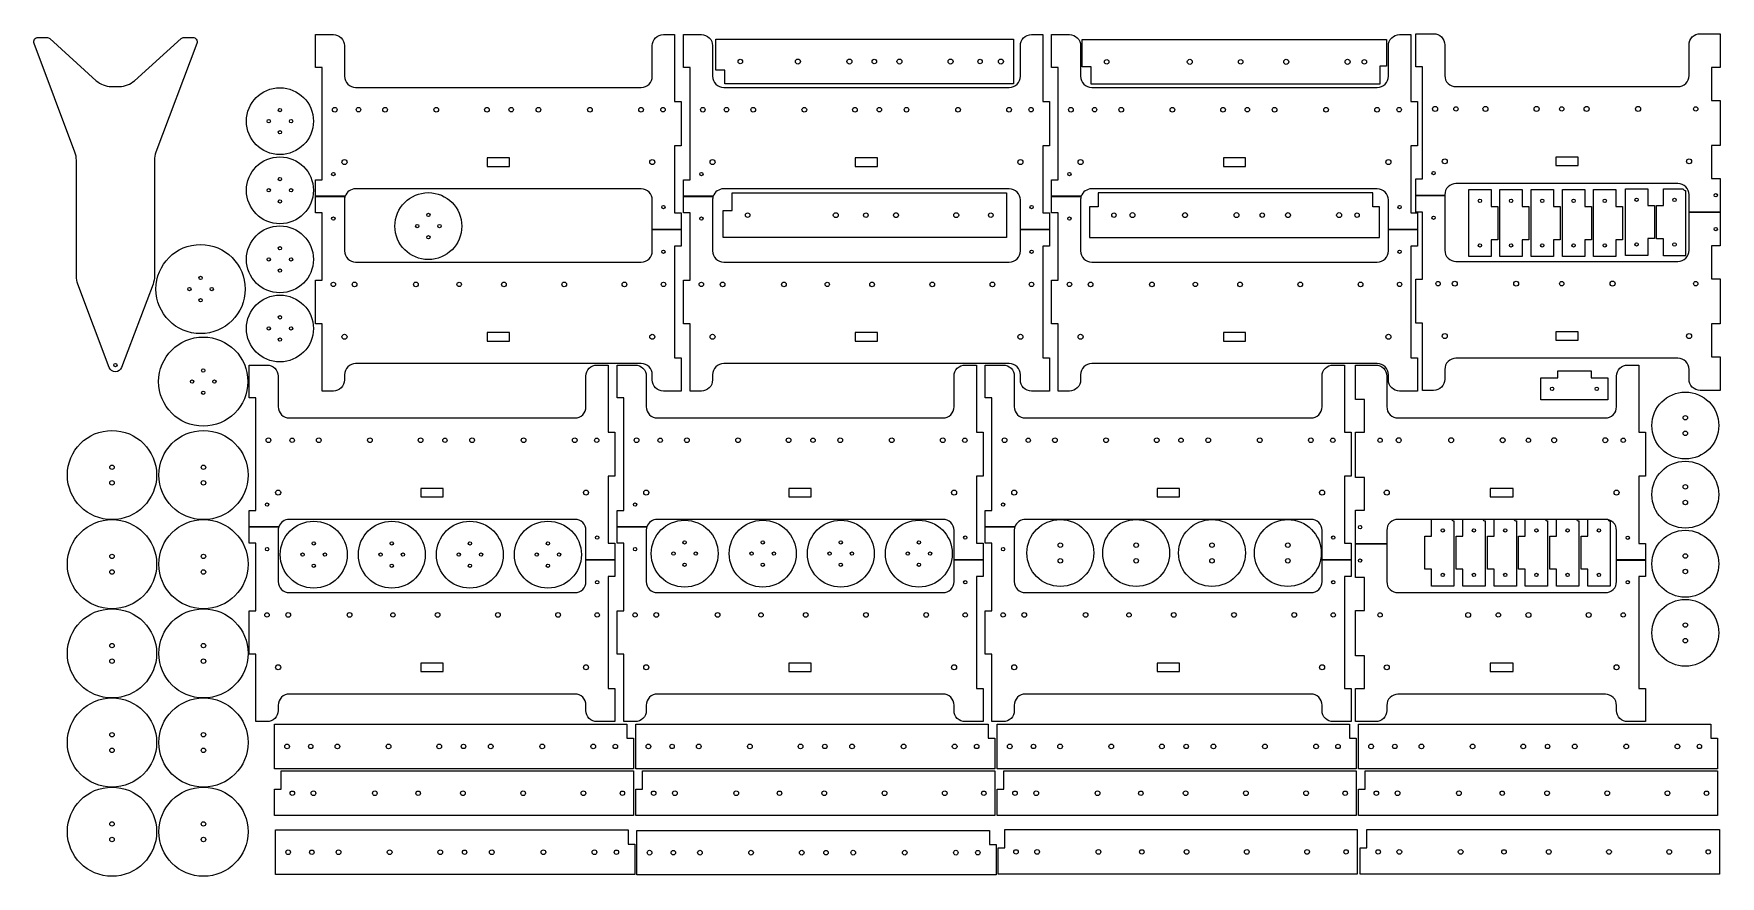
# Model space of a CAD drawing. Header units: millimetres. Extents: x -757 to -1, y -379 to -1.
import ezdxf

# ---------------------------------------------------------------- set-up
doc = ezdxf.new("R2010")
doc.units = ezdxf.units.MM
doc.layers.get('0').update_dxf_attribs({"linetype": 'CONTINUOUS'})

msp = doc.modelspace()

# ---------------------------------------------------------------- linework, layer by layer
for p, q in [((-264.83, -72.38), (-279.83, -72.38)), ((-279.83, -72.38), (-279.83, -78.73)), ((-171.83, -72.38), (-264.83, -72.38)), ((-156.83, -72.38), (-171.83, -72.38)), ((-156.83, -78.73), (-156.83, -72.38)), ((-279.83, -78.73), (-283.83, -78.73)), ((-283.83, -78.73), (-283.83, -92.38)), ((-153.83, -78.73), (-156.83, -78.73)), ((-153.83, -92.38), (-153.83, -78.73)), ((-283.83, -92.38), (-153.83, -92.38))]:
    msp.add_line(p, q)
for points in [[(-749.9, -3.17), (-729.03, -22.07, 0.186034), (-722.32, -24.66), (-718.63, -24.66, 0.186034), (-711.92, -22.07), (-691.04, -3.18, -0.186034), (-689.7, -2.66), (-685.86, -2.66, -0.523953), (-683.99, -5.36), (-702.33, -54.14, 0.09017), (-702.97, -57.66), (-702.97, -109.83, -0.09017), (-703.61, -113.35), (-717.67, -150.71, -0.692308), (-723.28, -150.71), (-737.33, -113.35, -0.09017), (-737.97, -109.83), (-737.97, -57.66, 0.09017), (-738.61, -54.14), (-756.96, -5.36, -0.523906), (-755.08, -2.66), (-751.25, -2.66, -0.186072)], [(-617.49, -73.95), (-630.77, -73.95), (-630.77, -66.6), (-627.77, -66.6), (-627.77, -16.1), (-630.77, -16.1), (-630.77, -1.35), (-622.77, -1.35, -0.414214), (-617.77, -6.35), (-617.77, -20.1, 0.414214), (-612.77, -25.1), (-484.77, -25.1, 0.414214), (-479.77, -20.1), (-479.77, -6.35, -0.414214), (-474.77, -1.35), (-469.77, -1.35), (-469.77, -31.45), (-466.77, -31.45), (-466.77, -51.25), (-469.77, -51.25), (-469.77, -81.35), (-466.77, -81.35), (-466.77, -88.77), (-479.77, -88.77), (-479.77, -75.6, 0.414214), (-484.77, -70.6), (-612.77, -70.6, 0.31881)], [(-452.49, -73.95), (-465.77, -73.95), (-465.77, -66.6), (-462.77, -66.6), (-462.77, -16.1), (-465.77, -16.1), (-465.77, -1.35), (-457.77, -1.35, -0.414214), (-452.77, -6.35), (-452.77, -20.1, 0.414214), (-447.77, -25.1), (-319.77, -25.1, 0.414214), (-314.77, -20.1), (-314.77, -6.35, -0.414214), (-309.77, -1.35), (-304.77, -1.35), (-304.77, -31.45), (-301.77, -31.45), (-301.77, -51.25), (-304.77, -51.25), (-304.77, -81.35), (-301.77, -81.35), (-301.77, -88.77), (-314.77, -88.77), (-314.77, -75.6, 0.414214), (-319.77, -70.6), (-447.77, -70.6, 0.31881)], [(-287.49, -73.95), (-300.77, -73.95), (-300.77, -66.6), (-297.77, -66.6), (-297.77, -16.1), (-300.77, -16.1), (-300.77, -1.35), (-292.77, -1.35, -0.414214), (-287.77, -6.35), (-287.77, -20.1, 0.414214), (-282.77, -25.1), (-154.77, -25.1, 0.414214), (-149.77, -20.1), (-149.77, -6.35, -0.414214), (-144.77, -1.35), (-139.77, -1.35), (-139.77, -31.45), (-136.77, -31.45), (-136.77, -51.25), (-139.77, -51.25), (-139.77, -81.35), (-136.77, -81.35), (-136.77, -88.77), (-149.77, -88.77), (-149.77, -75.6, 0.414214), (-154.77, -70.6), (-282.77, -70.6, 0.31881)], [(-124.5, -73.52), (-137.5, -73.52), (-137.5, -66.1), (-134.5, -66.1), (-134.5, -15.9), (-137.5, -15.9), (-137.5, -1), (-129.5, -1, -0.414214), (-124.5, -6), (-124.5, -19.75, 0.414214), (-119.5, -24.75), (-20, -24.75, 0.414214), (-15, -19.75), (-15, -6, -0.414214), (-10, -1), (-1, -1), (-1, -16.2), (-5, -16.2), (-5, -30.9), (-1, -30.9), (-1, -51.2), (-5, -51.2), (-5, -65.9), (-1, -65.9), (-1, -81.02), (-15, -81.02), (-15, -73.25, 0.414214), (-20, -68.25), (-119.5, -68.25, 0.414214), (-124.5, -73.25)], [(-630.77, -74), (-617.51, -74, 0.081613), (-617.77, -75.6), (-617.77, -98.47, 0.414214), (-612.77, -103.47), (-484.77, -103.47, 0.414214), (-479.77, -98.47), (-479.77, -88.82), (-466.77, -88.82), (-466.77, -96.25), (-469.77, -96.25), (-469.77, -146.45), (-466.77, -146.45), (-466.77, -161.35), (-474.77, -161.35, -0.414214), (-479.77, -156.35), (-479.77, -153.97, 0.414214), (-484.77, -148.97), (-612.77, -148.97, 0.414214), (-617.77, -153.97), (-617.77, -156.35, -0.414214), (-622.77, -161.35), (-627.77, -161.35), (-627.77, -131.1), (-630.77, -131.1), (-630.77, -111.6), (-627.77, -111.6), (-627.77, -81.35), (-630.77, -81.35)], [(-465.77, -74), (-452.51, -74, 0.081613), (-452.77, -75.6), (-452.77, -98.47, 0.414214), (-447.77, -103.47), (-319.77, -103.47, 0.414214), (-314.77, -98.47), (-314.77, -88.82), (-301.77, -88.82), (-301.77, -96.25), (-304.77, -96.25), (-304.77, -146.45), (-301.77, -146.45), (-301.77, -161.35), (-309.77, -161.35, -0.414214), (-314.77, -156.35), (-314.77, -153.97, 0.414214), (-319.77, -148.97), (-447.77, -148.97, 0.414214), (-452.77, -153.97), (-452.77, -156.35, -0.414214), (-457.77, -161.35), (-462.77, -161.35), (-462.77, -131.1), (-465.77, -131.1), (-465.77, -111.6), (-462.77, -111.6), (-462.77, -81.35), (-465.77, -81.35)], [(-300.77, -74), (-287.51, -74, 0.081613), (-287.77, -75.6), (-287.77, -98.47, 0.414214), (-282.77, -103.47), (-154.77, -103.47, 0.414214), (-149.77, -98.47), (-149.77, -88.82), (-136.77, -88.82), (-136.77, -96.25), (-139.77, -96.25), (-139.77, -146.45), (-136.77, -146.45), (-136.77, -161.35), (-144.77, -161.35, -0.414214), (-149.77, -156.35), (-149.77, -153.97, 0.414214), (-154.77, -148.97), (-282.77, -148.97, 0.414214), (-287.77, -153.97), (-287.77, -156.35, -0.414214), (-292.77, -161.35), (-297.77, -161.35), (-297.77, -131.1), (-300.77, -131.1), (-300.77, -111.6), (-297.77, -111.6), (-297.77, -81.35), (-300.77, -81.35)], [(-137.5, -73.57), (-124.5, -73.57), (-124.5, -98.13, 0.414214), (-119.5, -103.13), (-20, -103.13, 0.414214), (-15, -98.13), (-15, -81.07), (-1, -81.07), (-1, -96.2), (-5, -96.2), (-5, -110.9), (-1, -110.9), (-1, -131.2), (-5, -131.2), (-5, -145.9), (-1, -145.9), (-1, -161), (-10, -161, -0.414214), (-15, -156), (-15, -151.63, 0.414214), (-20, -146.63), (-119.5, -146.63, 0.414214), (-124.5, -151.63), (-124.5, -156, -0.414214), (-129.5, -161), (-134.5, -161), (-134.5, -130.9), (-137.5, -130.9), (-137.5, -111.1), (-134.5, -111.1), (-134.5, -81), (-137.5, -81)], [(-16.52, -100.6), (-26.52, -100.6), (-26.52, -93.02), (-29.52, -93.02), (-29.52, -78.12), (-26.52, -78.12), (-26.52, -70.6), (-17.59, -70.6, 0.33076), (-16.52, -71.4)], [(-647.22, -222.23), (-660.5, -222.23), (-660.5, -214.88), (-657.5, -214.88), (-657.5, -164.38), (-660.5, -164.38), (-660.5, -149.63), (-652.5, -149.63, -0.414214), (-647.5, -154.63), (-647.5, -168.38, 0.414214), (-642.5, -173.38), (-514.5, -173.38, 0.414214), (-509.5, -168.38), (-509.5, -154.63, -0.414214), (-504.5, -149.63), (-499.5, -149.63), (-499.5, -179.73), (-496.5, -179.73), (-496.5, -199.52), (-499.5, -199.52), (-499.5, -229.62), (-496.5, -229.62), (-496.5, -237.05), (-509.5, -237.05), (-509.5, -223.87, 0.414214), (-514.5, -218.87), (-642.5, -218.87, 0.31881)], [(-482.22, -222.23), (-495.5, -222.23), (-495.5, -214.88), (-492.5, -214.88), (-492.5, -164.38), (-495.5, -164.38), (-495.5, -149.63), (-487.5, -149.63, -0.414214), (-482.5, -154.63), (-482.5, -168.38, 0.414214), (-477.5, -173.38), (-349.5, -173.38, 0.414214), (-344.5, -168.38), (-344.5, -154.63, -0.414214), (-339.5, -149.63), (-334.5, -149.63), (-334.5, -179.73), (-331.5, -179.73), (-331.5, -199.52), (-334.5, -199.52), (-334.5, -229.62), (-331.5, -229.62), (-331.5, -237.05), (-344.5, -237.05), (-344.5, -223.87, 0.414214), (-349.5, -218.87), (-477.5, -218.87, 0.31881)], [(-317.22, -222.23), (-330.5, -222.23), (-330.5, -214.88), (-327.5, -214.88), (-327.5, -164.38), (-330.5, -164.38), (-330.5, -149.63), (-322.5, -149.63, -0.414214), (-317.5, -154.63), (-317.5, -168.38, 0.414214), (-312.5, -173.38), (-184.5, -173.38, 0.414214), (-179.5, -168.38), (-179.5, -154.63, -0.414214), (-174.5, -149.63), (-169.5, -149.63), (-169.5, -179.73), (-166.5, -179.73), (-166.5, -199.52), (-169.5, -199.52), (-169.5, -229.62), (-166.5, -229.62), (-166.5, -237.05), (-179.5, -237.05), (-179.5, -223.87, 0.414214), (-184.5, -218.87), (-312.5, -218.87, 0.31881)], [(-150.5, -229.85), (-164.5, -229.85), (-164.5, -214.73), (-160.5, -214.73), (-160.5, -200.03), (-164.5, -200.03), (-164.5, -179.73), (-160.5, -179.73), (-160.5, -165.03), (-164.5, -165.03), (-164.5, -149.63), (-155.5, -149.63, -0.414214), (-150.5, -154.63), (-150.5, -168.38, 0.414214), (-145.5, -173.38), (-52.5, -173.38, 0.414214), (-47.5, -168.38), (-47.5, -154.63, -0.414214), (-42.5, -149.63), (-37.5, -149.63), (-37.5, -179.73), (-34.5, -179.73), (-34.5, -199.52), (-37.5, -199.52), (-37.5, -229.72), (-34.5, -229.72), (-34.5, -237.1), (-47.5, -237.1), (-47.5, -223.87, 0.414214), (-52.5, -218.87), (-145.5, -218.87, 0.414214), (-150.5, -223.87)], [(-120.42, -219.58), (-120.42, -248.81), (-130.42, -248.81), (-130.42, -241.21), (-133.42, -241.21), (-133.42, -226.46), (-130.42, -226.46), (-130.42, -218.81), (-121.49, -218.81, 0.324311)], [(-106.42, -219.58), (-106.42, -248.81), (-116.42, -248.81), (-116.42, -241.21), (-119.42, -241.21), (-119.42, -226.46), (-116.42, -226.46), (-116.42, -218.81), (-107.49, -218.81, 0.324311)], [(-92.42, -219.58), (-92.42, -248.81), (-102.42, -248.81), (-102.42, -241.21), (-105.42, -241.21), (-105.42, -226.46), (-102.42, -226.46), (-102.42, -218.81), (-93.49, -218.81, 0.324311)], [(-78.42, -219.58), (-78.42, -248.81), (-88.42, -248.81), (-88.42, -241.21), (-91.42, -241.21), (-91.42, -226.46), (-88.42, -226.46), (-88.42, -218.81), (-79.49, -218.81, 0.324311)], [(-64.42, -219.58), (-64.42, -248.81), (-74.42, -248.81), (-74.42, -241.21), (-77.42, -241.21), (-77.42, -226.46), (-74.42, -226.46), (-74.42, -218.81), (-65.49, -218.81, 0.324311)], [(-50.42, -219.58), (-50.42, -248.81), (-60.42, -248.81), (-60.42, -241.21), (-63.42, -241.21), (-63.42, -226.46), (-60.42, -226.46), (-60.42, -218.81), (-51.49, -218.81, 0.324311)], [(-660.5, -222.28), (-647.24, -222.28, 0.081613), (-647.5, -223.87), (-647.5, -246.75, 0.414214), (-642.5, -251.75), (-514.5, -251.75, 0.414214), (-509.5, -246.75), (-509.5, -237.1), (-496.5, -237.1), (-496.5, -244.53), (-499.5, -244.53), (-499.5, -294.73), (-496.5, -294.73), (-496.5, -309.63), (-504.5, -309.63, -0.414214), (-509.5, -304.63), (-509.5, -302.25, 0.414214), (-514.5, -297.25), (-642.5, -297.25, 0.414214), (-647.5, -302.25), (-647.5, -304.63, -0.414214), (-652.5, -309.63), (-657.5, -309.63), (-657.5, -279.37), (-660.5, -279.37), (-660.5, -259.87), (-657.5, -259.87), (-657.5, -229.62), (-660.5, -229.62)], [(-495.5, -222.28), (-482.24, -222.28, 0.081613), (-482.5, -223.87), (-482.5, -246.75, 0.414214), (-477.5, -251.75), (-349.5, -251.75, 0.414214), (-344.5, -246.75), (-344.5, -237.1), (-331.5, -237.1), (-331.5, -244.53), (-334.5, -244.53), (-334.5, -294.73), (-331.5, -294.73), (-331.5, -309.63), (-339.5, -309.63, -0.414214), (-344.5, -304.63), (-344.5, -302.25, 0.414214), (-349.5, -297.25), (-477.5, -297.25, 0.414214), (-482.5, -302.25), (-482.5, -304.63, -0.414214), (-487.5, -309.63), (-492.5, -309.63), (-492.5, -279.37), (-495.5, -279.37), (-495.5, -259.87), (-492.5, -259.87), (-492.5, -229.62), (-495.5, -229.62)], [(-330.5, -222.28), (-317.24, -222.28, 0.081613), (-317.5, -223.87), (-317.5, -246.75, 0.414214), (-312.5, -251.75), (-184.5, -251.75, 0.414214), (-179.5, -246.75), (-179.5, -237.1), (-166.5, -237.1), (-166.5, -244.53), (-169.5, -244.53), (-169.5, -294.73), (-166.5, -294.73), (-166.5, -309.63), (-174.5, -309.63, -0.414214), (-179.5, -304.63), (-179.5, -302.25, 0.414214), (-184.5, -297.25), (-312.5, -297.25, 0.414214), (-317.5, -302.25), (-317.5, -304.63, -0.414214), (-322.5, -309.63), (-327.5, -309.63), (-327.5, -279.37), (-330.5, -279.37), (-330.5, -259.87), (-327.5, -259.87), (-327.5, -229.62), (-330.5, -229.62)], [(-164.5, -229.9), (-150.5, -229.9), (-150.5, -246.75, 0.414214), (-145.5, -251.75), (-52.5, -251.75, 0.414214), (-47.5, -246.75), (-47.5, -237.15), (-34.5, -237.15), (-34.5, -244.53), (-37.5, -244.53), (-37.5, -294.73), (-34.5, -294.73), (-34.5, -309.63), (-42.5, -309.63, -0.414214), (-47.5, -304.63), (-47.5, -302.35, 0.414214), (-52.5, -297.35), (-145.5, -297.35, 0.414214), (-150.5, -302.35), (-150.5, -304.63, -0.414214), (-155.5, -309.63), (-164.5, -309.63), (-164.5, -294.73), (-160.5, -294.73), (-160.5, -280.03), (-164.5, -280.03), (-164.5, -259.73), (-160.5, -259.73), (-160.5, -245.03), (-164.5, -245.03)]]:
    msp.add_lwpolyline(points, format="xyb", close=True)
for points in [[(-317.83, -23.49), (-447.33, -23.49), (-447.33, -17.34), (-451.33, -17.34), (-451.33, -3.49), (-317.83, -3.49)], [(-287.06, -3.61), (-150.56, -3.61), (-150.56, -15.63), (-153.56, -15.63), (-153.56, -23.61), (-283.06, -23.61), (-283.06, -15.83), (-287.06, -15.83)], [(-543.77, -56.7), (-553.77, -56.7), (-553.77, -60.5), (-543.77, -60.5)], [(-378.77, -56.7), (-388.77, -56.7), (-388.77, -60.5), (-378.77, -60.5)], [(-213.77, -56.7), (-223.77, -56.7), (-223.77, -60.5), (-213.77, -60.5)], [(-64.75, -60.15), (-64.75, -56.35), (-74.75, -56.35), (-74.75, -60.15)], [(-321.03, -92.41), (-448.03, -92.41), (-448.03, -80.38), (-444.03, -80.38), (-444.03, -72.41), (-321.03, -72.41)], [(-113.78, -100.96), (-113.78, -70.96), (-103.78, -70.96), (-103.78, -78.53), (-100.78, -78.53), (-100.78, -93.43), (-103.78, -93.43), (-103.78, -100.96)], [(-99.78, -100.96), (-99.78, -70.96), (-89.78, -70.96), (-89.78, -78.53), (-86.78, -78.53), (-86.78, -93.43), (-89.78, -93.43), (-89.78, -100.96)], [(-85.78, -100.96), (-85.78, -70.96), (-75.78, -70.96), (-75.78, -78.53), (-72.78, -78.53), (-72.78, -93.43), (-75.78, -93.43), (-75.78, -100.96)], [(-71.78, -100.96), (-71.78, -70.96), (-61.78, -70.96), (-61.78, -78.53), (-58.78, -78.53), (-58.78, -93.43), (-61.78, -93.43), (-61.78, -100.96)], [(-57.78, -100.96), (-57.78, -70.96), (-47.78, -70.96), (-47.78, -78.53), (-44.78, -78.53), (-44.78, -93.43), (-47.78, -93.43), (-47.78, -100.96)], [(-43.52, -100.55), (-43.52, -70.55), (-33.52, -70.55), (-33.52, -78.12), (-30.52, -78.12), (-30.52, -92.92), (-33.52, -92.92), (-33.52, -100.55)], [(-543.77, -135.07), (-553.77, -135.07), (-553.77, -138.87), (-543.77, -138.87)], [(-378.77, -135.07), (-388.77, -135.07), (-388.77, -138.87), (-378.77, -138.87)], [(-213.77, -135.07), (-223.77, -135.07), (-223.77, -138.87), (-213.77, -138.87)], [(-64.75, -138.53), (-64.75, -134.73), (-74.75, -134.73), (-74.75, -138.53)], [(-51.4, -165.31), (-81.4, -165.31), (-81.4, -155.31), (-73.83, -155.31), (-73.83, -152.31), (-58.93, -152.31), (-58.93, -155.31), (-51.4, -155.31)], [(-573.5, -204.97), (-583.5, -204.97), (-583.5, -208.77), (-573.5, -208.77)], [(-408.5, -204.97), (-418.5, -204.97), (-418.5, -208.77), (-408.5, -208.77)], [(-243.5, -204.97), (-253.5, -204.97), (-253.5, -208.77), (-243.5, -208.77)], [(-104.1, -208.77), (-93.9, -208.77), (-93.9, -204.97), (-104.1, -204.97)], [(-573.5, -283.35), (-583.5, -283.35), (-583.5, -287.15), (-573.5, -287.15)], [(-408.5, -283.35), (-418.5, -283.35), (-418.5, -287.15), (-408.5, -287.15)], [(-243.5, -283.35), (-253.5, -283.35), (-253.5, -287.15), (-243.5, -287.15)], [(-104.1, -283.35), (-104.1, -287.15), (-93.9, -287.15), (-93.9, -283.35)], [(-649.17, -310.74), (-491.17, -310.74), (-491.17, -317.09), (-488.17, -317.09), (-488.17, -330.74), (-649.17, -330.74)], [(-487.17, -310.74), (-329.17, -310.74), (-329.17, -317.09), (-326.17, -317.09), (-326.17, -330.74), (-487.17, -330.74)], [(-325.17, -310.74), (-167.17, -310.74), (-167.17, -317.09), (-164.17, -317.09), (-164.17, -330.74), (-325.17, -330.74)], [(-163.17, -310.74), (-5.17, -310.74), (-5.17, -317.09), (-2.17, -317.09), (-2.17, -330.74), (-163.17, -330.74)], [(-488.17, -351.74), (-649.17, -351.74), (-649.17, -339.87), (-646.17, -339.87), (-646.17, -331.74), (-488.17, -331.74)], [(-326.17, -351.74), (-487.17, -351.74), (-487.17, -339.87), (-484.17, -339.87), (-484.17, -331.74), (-326.17, -331.74)], [(-164.17, -351.74), (-325.17, -351.74), (-325.17, -339.87), (-322.17, -339.87), (-322.17, -331.74), (-164.17, -331.74)], [(-2.17, -351.74), (-163.17, -351.74), (-163.17, -339.87), (-160.17, -339.87), (-160.17, -331.74), (-2.17, -331.74)], [(-648.67, -358.21), (-490.67, -358.21), (-490.67, -364.56), (-487.67, -364.56), (-487.67, -378.21), (-648.67, -378.21)], [(-486.65, -358.4), (-328.65, -358.4), (-328.65, -364.75), (-325.65, -364.75), (-325.65, -378.4), (-486.65, -378.4)], [(-163.75, -378.06), (-324.75, -378.06), (-324.75, -366.18), (-321.75, -366.18), (-321.75, -358.06), (-163.75, -358.06)], [(-1.38, -378.06), (-162.38, -378.06), (-162.38, -366.18), (-159.38, -366.18), (-159.38, -358.06), (-1.38, -358.06)]]:
    msp.add_lwpolyline(points, close=True)
for centre, radius in [((-440.33, -13.49), 1), ((-414.48, -13.49), 1.12), ((-391.43, -13.49), 1.12), ((-380.26, -13.49), 1), ((-368.98, -13.49), 1.12), ((-346.05, -13.49), 1.12), ((-332.83, -13.49), 1), ((-323.48, -13.49), 1.13), ((-276.06, -13.61), 1), ((-238.81, -13.61), 1.13), ((-215.99, -13.61), 1), ((-195.56, -13.61), 1.13), ((-168.06, -13.61), 1.13), ((-160.56, -13.61), 1), ((-646.71, -40.24), 15), ((-646.71, -35.24), 0.75), ((-622.12, -35.1), 1.05), ((-611.5, -35.1), 1), ((-599.55, -35.1), 1.05), ((-576.62, -35.1), 1.05), ((-553.92, -35.1), 1.05), ((-543.02, -35.1), 1), ((-530.82, -35.1), 1.05), ((-507.72, -35.1), 1.05), ((-484.82, -35.1), 1.05), ((-474.96, -35.1), 1), ((-457.12, -35.1), 1.05), ((-446.5, -35.1), 1), ((-434.55, -35.1), 1.05), ((-411.62, -35.1), 1.05), ((-388.92, -35.1), 1.05), ((-378.02, -35.1), 1), ((-365.82, -35.1), 1.05), ((-342.72, -35.1), 1.05), ((-319.82, -35.1), 1.05), ((-309.96, -35.1), 1), ((-292.12, -35.1), 1.05), ((-281.5, -35.1), 1), ((-269.55, -35.1), 1.05), ((-246.62, -35.1), 1.05), ((-223.92, -35.1), 1.05), ((-213.02, -35.1), 1), ((-200.82, -35.1), 1.05), ((-177.72, -35.1), 1.05), ((-154.82, -35.1), 1.05), ((-144.96, -35.1), 1), ((-128.85, -34.75), 1.13), ((-119.5, -34.75), 1), ((-106.27, -34.75), 1.12), ((-83.35, -34.75), 1.12), ((-72.07, -34.75), 1), ((-60.9, -34.75), 1.13), ((-37.85, -34.75), 1.13), ((-12, -34.75), 1), ((-651.71, -40.24), 0.75), ((-646.71, -45.24), 0.75), ((-641.71, -40.24), 0.75), ((-646.71, -71.24), 15), ((-617.77, -58.6), 1.13), ((-479.77, -58.6), 1.13), ((-452.77, -58.6), 1.13), ((-314.77, -58.6), 1.13), ((-287.77, -58.6), 1.13), ((-149.77, -58.6), 1.13), ((-124.5, -58.25), 1.12), ((-15, -58.25), 1.12), ((-646.71, -66.24), 0.75), ((-622.77, -63.97), 0.75), ((-457.77, -63.97), 0.75), ((-292.77, -63.97), 0.75), ((-129.5, -63.55), 0.75), ((-651.71, -71.24), 0.75), ((-646.71, -76.24), 0.75), ((-641.71, -71.24), 0.75), ((-580.17, -87.31), 15), ((-108.78, -75.98), 0.75), ((-94.78, -75.98), 0.75), ((-80.78, -75.98), 0.75), ((-66.78, -75.98), 0.75), ((-52.78, -75.98), 0.75), ((-38.49, -75.52), 0.75), ((-21.52, -75.57), 0.75), ((-3, -73.47), 0.75), ((-580.17, -82.31), 0.75), ((-474.77, -78.8), 0.75), ((-437.03, -82.41), 1), ((-397.53, -82.41), 1.1), ((-384.03, -82.41), 1), ((-370.53, -82.41), 1.1), ((-343.53, -82.41), 1.1), ((-328.03, -82.41), 1), ((-309.77, -78.8), 0.75), ((-272.83, -82.38), 1), ((-264.48, -82.38), 1.1), ((-240.98, -82.38), 1.1), ((-217.88, -82.38), 1.1), ((-206.33, -82.38), 1), ((-194.78, -82.38), 1.1), ((-171.88, -82.38), 1.1), ((-163.83, -82.38), 1), ((-144.77, -78.8), 0.75), ((-129.5, -83.55), 0.75), ((-646.71, -102.24), 15), ((-622.77, -83.97), 0.75), ((-585.17, -87.31), 0.75), ((-575.17, -87.31), 0.75), ((-457.77, -83.97), 0.75), ((-292.77, -83.97), 0.75), ((-3, -88.62), 0.75), ((-682.29, -115.55), 20), ((-646.71, -97.24), 0.75), ((-580.17, -92.31), 0.75), ((-474.77, -98.8), 0.75), ((-309.77, -98.8), 0.75), ((-144.77, -98.8), 0.75), ((-108.78, -95.98), 0.75), ((-94.78, -95.98), 0.75), ((-80.78, -95.98), 0.75), ((-66.78, -95.98), 0.75), ((-52.78, -95.98), 0.75), ((-38.49, -95.52), 0.75), ((-21.52, -95.57), 0.75), ((-651.71, -102.24), 0.75), ((-641.71, -102.24), 0.75), ((-682.29, -110.55), 0.75), ((-646.71, -107.24), 0.75), ((-622.77, -113.47), 1), ((-613.27, -113.47), 1.05), ((-585.77, -113.47), 1.05), ((-566.34, -113.47), 1), ((-546.27, -113.47), 1.05), ((-519.27, -113.47), 1.05), ((-492.27, -113.47), 1.05), ((-474.77, -113.47), 1), ((-457.77, -113.47), 1), ((-448.27, -113.47), 1.05), ((-420.77, -113.47), 1.05), ((-401.34, -113.47), 1), ((-381.27, -113.47), 1.05), ((-354.27, -113.47), 1.05), ((-327.27, -113.47), 1.05), ((-309.77, -113.47), 1), ((-292.77, -113.47), 1), ((-283.27, -113.47), 1.05), ((-255.77, -113.47), 1.05), ((-236.34, -113.47), 1), ((-216.27, -113.47), 1.05), ((-189.27, -113.47), 1.05), ((-162.27, -113.47), 1.05), ((-144.77, -113.47), 1), ((-127.5, -113.13), 1), ((-120, -113.13), 1.12), ((-92.5, -113.13), 1.12), ((-72.07, -113.13), 1), ((-49.25, -113.13), 1.13), ((-12, -113.13), 1), ((-687.29, -115.55), 0.75), ((-682.29, -120.55), 0.75), ((-677.29, -115.55), 0.75), ((-646.71, -133.24), 15), ((-646.71, -128.24), 0.75), ((-651.71, -133.24), 0.75), ((-641.71, -133.24), 0.75), ((-617.77, -136.97), 1.13), ((-479.77, -136.97), 1.13), ((-452.77, -136.97), 1.13), ((-314.77, -136.97), 1.13), ((-287.77, -136.97), 1.13), ((-149.77, -136.97), 1.13), ((-124.5, -136.63), 1.12), ((-15, -136.63), 1.12), ((-681.09, -157.09), 20), ((-646.71, -138.24), 0.75), ((-720.47, -149.66), 0.75), ((-686.09, -157.09), 0.75), ((-681.09, -152.09), 0.75), ((-676.09, -157.09), 0.75), ((-681.09, -162.09), 0.75), ((-76.38, -160.31), 0.75), ((-56.38, -160.31), 0.75), ((-16.65, -176.79), 15), ((-16.65, -173.29), 1), ((-722, -199), 20), ((-681, -199), 20), ((-16.65, -180.29), 1), ((-651.85, -183.38), 1.05), ((-641.23, -183.38), 1), ((-629.28, -183.38), 1.05), ((-606.35, -183.38), 1.05), ((-583.65, -183.38), 1.05), ((-572.74, -183.38), 1), ((-560.55, -183.38), 1.05), ((-537.45, -183.38), 1.05), ((-514.55, -183.38), 1.05), ((-504.68, -183.38), 1), ((-486.85, -183.38), 1.05), ((-476.23, -183.38), 1), ((-464.28, -183.38), 1.05), ((-441.35, -183.38), 1.05), ((-418.65, -183.38), 1.05), ((-407.74, -183.38), 1), ((-395.55, -183.38), 1.05), ((-372.45, -183.38), 1.05), ((-349.55, -183.38), 1.05), ((-339.68, -183.38), 1), ((-321.85, -183.38), 1.05), ((-311.23, -183.38), 1), ((-299.27, -183.38), 1.05), ((-276.35, -183.38), 1.05), ((-253.65, -183.38), 1.05), ((-242.74, -183.38), 1), ((-230.55, -183.38), 1.05), ((-207.45, -183.38), 1.05), ((-184.55, -183.38), 1.05), ((-174.68, -183.38), 1), ((-153.5, -183.38), 1), ((-145.15, -183.38), 1.1), ((-121.65, -183.38), 1.1), ((-98.55, -183.38), 1.1), ((-87, -183.38), 1), ((-75.45, -183.38), 1.1), ((-52.55, -183.38), 1.1), ((-44.5, -183.38), 1), ((-722, -195.5), 1), ((-681, -195.5), 1), ((-16.65, -207.79), 15), ((-722, -202.5), 1), ((-681, -202.5), 1), ((-16.65, -204.29), 1), ((-652.5, -212.25), 0.75), ((-647.5, -206.87), 1.13), ((-509.5, -206.87), 1.13), ((-487.5, -212.25), 0.75), ((-482.5, -206.87), 1.13), ((-344.5, -206.87), 1.13), ((-322.5, -212.25), 0.75), ((-317.5, -206.87), 1.13), ((-179.5, -206.87), 1.13), ((-150.5, -206.87), 1.12), ((-47.5, -206.87), 1.13), ((-16.65, -211.29), 1), ((-722, -239), 20), ((-681, -239), 20), ((-465.27, -234.24), 15), ((-430.27, -234.24), 15), ((-395.27, -234.24), 15), ((-395.27, -234.24), 15), ((-360.27, -234.24), 15), ((-296.86, -233.96), 15), ((-262.86, -233.96), 15), ((-228.86, -233.96), 15), ((-194.86, -233.96), 15), ((-631.56, -234.69), 15), ((-631.56, -234.69), 15), ((-596.56, -234.69), 15), ((-561.56, -234.69), 15), ((-526.56, -234.69), 15), ((-504.5, -227.07), 0.75), ((-339.5, -227.07), 0.75), ((-174.5, -227.07), 0.75), ((-162.5, -222.38), 0.75), ((-125.42, -223.83), 0.75), ((-111.42, -223.83), 0.75), ((-97.42, -223.83), 0.75), ((-83.42, -223.83), 0.75), ((-69.42, -223.83), 0.75), ((-55.42, -223.83), 0.75), ((-42.47, -227.12), 0.75), ((-16.65, -238.79), 15), ((-652.5, -232.25), 0.75), ((-636.56, -234.69), 0.75), ((-631.56, -229.69), 0.75), ((-626.56, -234.69), 0.75), ((-601.56, -234.69), 0.75), ((-596.56, -229.69), 0.75), ((-591.56, -234.69), 0.75), ((-566.56, -234.69), 0.75), ((-561.56, -229.69), 0.75), ((-556.56, -234.69), 0.75), ((-531.56, -234.69), 0.75), ((-526.56, -229.69), 0.75), ((-521.56, -234.69), 0.75), ((-487.5, -232.25), 0.75), ((-470.27, -234.24), 0.75), ((-465.27, -229.24), 0.75), ((-460.27, -234.24), 0.75), ((-435.27, -234.24), 0.75), ((-430.27, -229.24), 0.75), ((-425.27, -234.24), 0.75), ((-400.27, -234.24), 0.75), ((-395.27, -229.24), 0.75), ((-390.27, -234.24), 0.75), ((-365.27, -234.24), 0.75), ((-360.27, -229.24), 0.75), ((-355.27, -234.24), 0.75), ((-322.5, -232.25), 0.75), ((-296.86, -230.46), 1), ((-262.86, -230.46), 1), ((-228.86, -230.46), 1), ((-194.86, -230.46), 1), ((-16.65, -235.29), 1), ((-722, -235.5), 1), ((-722, -242.5), 1), ((-681, -235.5), 1), ((-681, -242.5), 1), ((-631.56, -239.69), 0.75), ((-596.56, -239.69), 0.75), ((-561.56, -239.69), 0.75), ((-526.56, -239.69), 0.75), ((-465.27, -239.24), 0.75), ((-430.27, -239.24), 0.75), ((-395.27, -239.24), 0.75), ((-360.27, -239.24), 0.75), ((-296.86, -237.46), 1), ((-262.86, -237.46), 1), ((-228.86, -237.46), 1), ((-194.86, -237.46), 1), ((-162.5, -237.38), 0.75), ((-16.65, -242.29), 1), ((-504.5, -247.07), 0.75), ((-339.5, -247.07), 0.75), ((-174.5, -247.07), 0.75), ((-125.42, -243.83), 0.75), ((-111.42, -243.83), 0.75), ((-97.42, -243.83), 0.75), ((-83.42, -243.83), 0.75), ((-69.42, -243.83), 0.75), ((-55.42, -243.83), 0.75), ((-42.47, -247.12), 0.75), ((-16.65, -269.79), 15), ((-722, -279), 20), ((-681, -279), 20), ((-652.5, -261.75), 1), ((-643, -261.75), 1.05), ((-615.5, -261.75), 1.05), ((-596.06, -261.75), 1), ((-576, -261.75), 1.05), ((-549, -261.75), 1.05), ((-522, -261.75), 1.05), ((-504.5, -261.75), 1), ((-487.5, -261.75), 1), ((-478, -261.75), 1.05), ((-450.5, -261.75), 1.05), ((-431.06, -261.75), 1), ((-411, -261.75), 1.05), ((-384, -261.75), 1.05), ((-357, -261.75), 1.05), ((-339.5, -261.75), 1), ((-322.5, -261.75), 1), ((-313, -261.75), 1.05), ((-285.5, -261.75), 1.05), ((-266.06, -261.75), 1), ((-246, -261.75), 1.05), ((-219, -261.75), 1.05), ((-192, -261.75), 1.05), ((-174.5, -261.75), 1), ((-153.5, -261.75), 1), ((-114, -261.75), 1.1), ((-100.5, -261.75), 1), ((-87, -261.75), 1.1), ((-60, -261.75), 1.1), ((-44.5, -261.75), 1), ((-16.65, -266.29), 1), ((-722, -275.5), 1), ((-681, -275.5), 1), ((-16.65, -273.29), 1), ((-722, -282.5), 1), ((-681, -282.5), 1), ((-647.5, -285.25), 1.13), ((-509.5, -285.25), 1.13), ((-482.5, -285.25), 1.13), ((-344.5, -285.25), 1.13), ((-317.5, -285.25), 1.13), ((-179.5, -285.25), 1.13), ((-150.5, -285.25), 1.12), ((-47.5, -285.25), 1.13), ((-722, -319), 20), ((-681, -319), 20), ((-722, -315.5), 1), ((-681, -315.5), 1), ((-722, -322.5), 1), ((-681, -322.5), 1), ((-643.52, -320.74), 1.05), ((-632.9, -320.74), 1), ((-620.95, -320.74), 1.05), ((-598.02, -320.74), 1.05), ((-575.32, -320.74), 1.05), ((-564.42, -320.74), 1), ((-552.22, -320.74), 1.05), ((-529.12, -320.74), 1.05), ((-506.22, -320.74), 1.05), ((-496.36, -320.74), 1), ((-481.52, -320.74), 1.05), ((-470.9, -320.74), 1), ((-458.95, -320.74), 1.05), ((-436.02, -320.74), 1.05), ((-413.32, -320.74), 1.05), ((-402.42, -320.74), 1), ((-390.22, -320.74), 1.05), ((-367.12, -320.74), 1.05), ((-344.22, -320.74), 1.05), ((-334.36, -320.74), 1), ((-319.52, -320.74), 1.05), ((-308.9, -320.74), 1), ((-296.95, -320.74), 1.05), ((-274.02, -320.74), 1.05), ((-251.32, -320.74), 1.05), ((-240.42, -320.74), 1), ((-228.22, -320.74), 1.05), ((-205.12, -320.74), 1.05), ((-182.22, -320.74), 1.05), ((-172.36, -320.74), 1), ((-157.52, -320.74), 1.05), ((-146.9, -320.74), 1), ((-134.95, -320.74), 1.05), ((-112.02, -320.74), 1.05), ((-89.32, -320.74), 1.05), ((-78.42, -320.74), 1), ((-66.22, -320.74), 1.05), ((-43.12, -320.74), 1.05), ((-20.22, -320.74), 1.05), ((-10.36, -320.74), 1), ((-722, -359), 20), ((-681, -359), 20), ((-641.17, -341.74), 1), ((-631.67, -341.74), 1.05), ((-604.17, -341.74), 1.05), ((-584.74, -341.74), 1), ((-564.67, -341.74), 1.05), ((-537.67, -341.74), 1.05), ((-510.67, -341.74), 1.05), ((-493.17, -341.74), 1), ((-479.17, -341.74), 1), ((-469.67, -341.74), 1.05), ((-442.17, -341.74), 1.05), ((-422.74, -341.74), 1), ((-402.67, -341.74), 1.05), ((-375.67, -341.74), 1.05), ((-348.67, -341.74), 1.05), ((-331.17, -341.74), 1), ((-317.17, -341.74), 1), ((-307.67, -341.74), 1.05), ((-280.17, -341.74), 1.05), ((-260.74, -341.74), 1), ((-240.67, -341.74), 1.05), ((-213.67, -341.74), 1.05), ((-186.67, -341.74), 1.05), ((-169.17, -341.74), 1), ((-155.17, -341.74), 1), ((-145.67, -341.74), 1.05), ((-118.17, -341.74), 1.05), ((-98.74, -341.74), 1), ((-78.67, -341.74), 1.05), ((-51.67, -341.74), 1.05), ((-24.67, -341.74), 1.05), ((-7.17, -341.74), 1), ((-722, -355.5), 1), ((-681, -355.5), 1), ((-722, -362.5), 1), ((-681, -362.5), 1), ((-643.02, -368.21), 1.05), ((-632.4, -368.21), 1), ((-620.45, -368.21), 1.05), ((-597.52, -368.21), 1.05), ((-574.82, -368.21), 1.05), ((-563.92, -368.21), 1), ((-551.72, -368.21), 1.05), ((-528.62, -368.21), 1.05), ((-505.72, -368.21), 1.05), ((-495.86, -368.21), 1), ((-481, -368.4), 1.05), ((-470.37, -368.4), 1), ((-458.42, -368.4), 1.05), ((-435.5, -368.4), 1.05), ((-412.8, -368.4), 1.05), ((-401.89, -368.4), 1), ((-389.7, -368.4), 1.05), ((-366.6, -368.4), 1.05), ((-343.7, -368.4), 1.05), ((-333.83, -368.4), 1), ((-316.75, -368.06), 1), ((-307.25, -368.06), 1.05), ((-279.75, -368.06), 1.05), ((-260.32, -368.06), 1), ((-240.25, -368.06), 1.05), ((-213.25, -368.06), 1.05), ((-186.25, -368.06), 1.05), ((-168.75, -368.06), 1), ((-154.38, -368.06), 1), ((-144.88, -368.06), 1.05), ((-117.38, -368.06), 1.05), ((-97.94, -368.06), 1), ((-77.88, -368.06), 1.05), ((-50.88, -368.06), 1.05), ((-23.88, -368.06), 1.05), ((-6.38, -368.06), 1)]:
    msp.add_circle(centre, radius)

doc.saveas('drawing.dxf')
